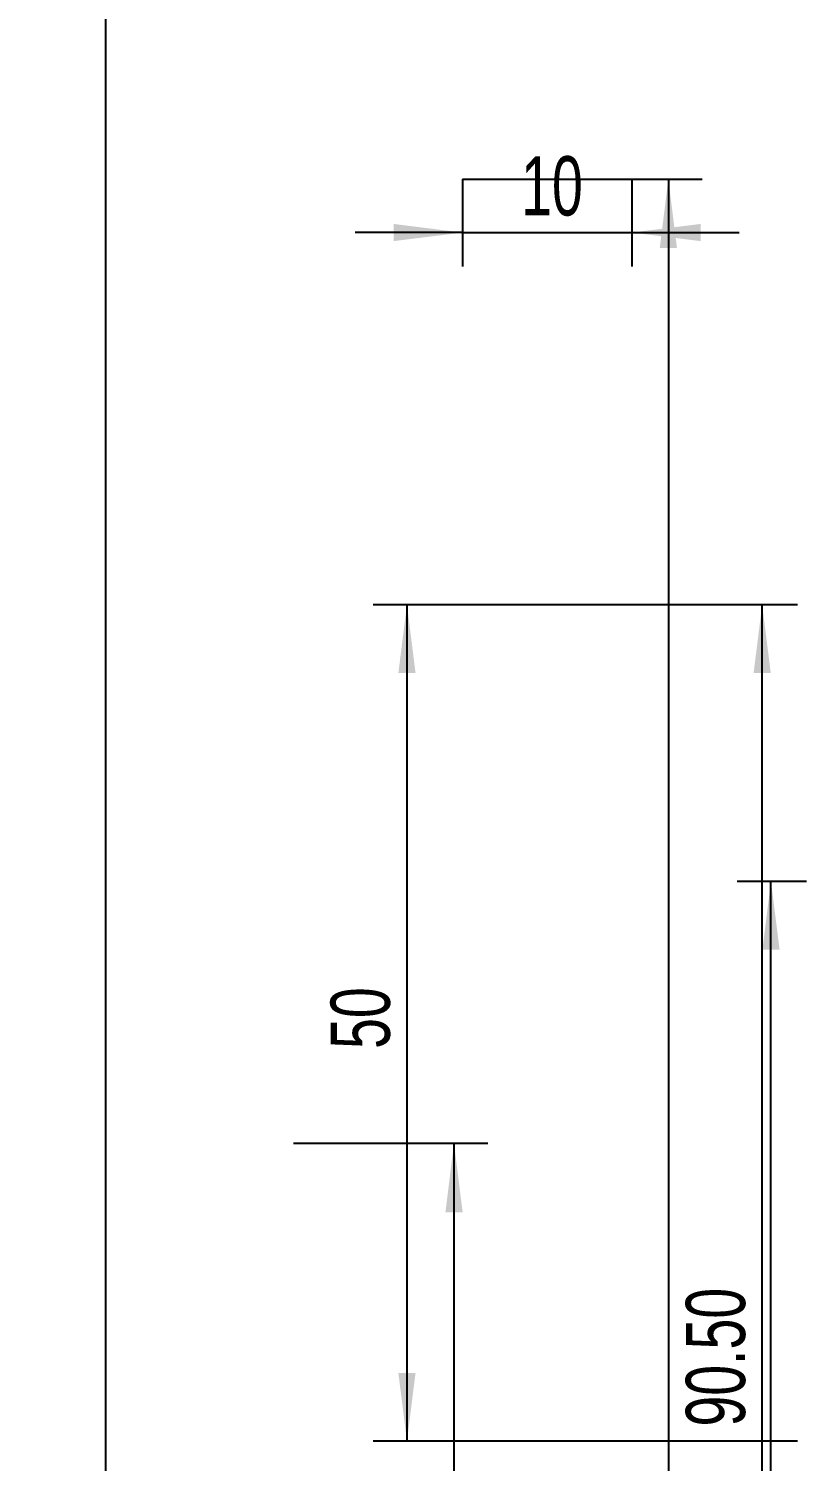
# Model space of a CAD drawing. Header units: millimetres. Extents: x 118 to 1056, y 18 to 712.
# Drawn here: x 298.8 to 344.8, y 145.2 to 229.9 of the extents above; entities that cross this region are included whole.
import ezdxf

# ---------------------------------------------------------------- set-up
doc = ezdxf.new("R2010")
doc.units = ezdxf.units.MM
doc.layers.add('10', color=7, linetype='Continuous')
doc.styles.add('SLDTEXTSTYLE5', font='TXT', dxfattribs={"width": 0.7})
doc.dimstyles.new('SLDDIMSTYLE0', dxfattribs={"dimtxt": 3.5, "dimasz": 4.08, "dimexe": 0, "dimexo": 0.0625, "dimgap": 0.875, "dimtad": 2, "dimrnd": 1e-09, "dimzin": 12, "dimdsep": 46, "dimtxsty": 'SLDTEXTSTYLE5', "dimsah": 1, "dimcen": 0.09, "dimadec": 0, "dimazin": 3, "dimtfac": 1, "dimtmove": 0, "dimatfit": 0, "dimfxl": 1, "dimfrac": 2, "dimtolj": 1, "dimtzin": 12, "dimarcsym": 0})
doc.dimstyles.new('SLDDIMSTYLE1', dxfattribs={"dimtxt": 3.5, "dimasz": 4.08, "dimexe": 0, "dimexo": 0.0625, "dimgap": 0.875, "dimtad": 2, "dimrnd": 1e-09, "dimzin": 4, "dimdsep": 46, "dimtxsty": 'SLDTEXTSTYLE5', "dimsah": 1, "dimcen": 0.09, "dimadec": 0, "dimazin": 1, "dimtfac": 1, "dimtofl": 0, "dimtmove": 0, "dimatfit": 3, "dimfxl": 1, "dimfrac": 2, "dimtolj": 1, "dimtzin": 12, "dimarcsym": 0})
doc.dimstyles.new('SLDDIMSTYLE2', dxfattribs={"dimtxt": 3.5, "dimasz": 4.08, "dimexe": 0, "dimexo": 0.0625, "dimgap": 0.875, "dimtad": 2, "dimrnd": 1e-09, "dimzin": 12, "dimdsep": 46, "dimtxsty": 'SLDTEXTSTYLE5', "dimsah": 1, "dimcen": 0.09, "dimadec": 0, "dimazin": 3, "dimtfac": 1, "dimtofl": 0, "dimtmove": 0, "dimatfit": 3, "dimfxl": 1, "dimfrac": 2, "dimtolj": 1, "dimtzin": 12, "dimarcsym": 0})

# ---------------------------------------------------------------- blocks, each defined once
blk = doc.blocks.new('_D_27')
at = {"layer": '10', "transparency": 16777216}
for p, q in [((316.446, 442.011), (301.358, 442.011)), ((303.358, 52.011), (303.358, 442.011)), ((316.446, 52.011), (301.358, 52.011))]:
    blk.add_line(p, q, dxfattribs=at)
for points in [[(303.358, 442.011), (302.85, 437.931), (303.866, 437.931)], [(303.358, 52.011), (303.866, 56.091), (302.85, 56.091)]]:
    blk.add_solid(points, dxfattribs=at)
at = {"layer": '10', "transparency": 16777216, "insert": (298.847, 244.71), "char_height": 3.5, "attachment_point": 1, "rotation": 90, "style": 'SLDTEXTSTYLE5'}
blk.add_mtext('390', dxfattribs=at)
blk = doc.blocks.new('_D_40')
at = {"layer": '10', "transparency": 16777216}
for p, q in [((314.446, 164.011), (325.941, 164.011)), ((323.941, 104.011), (323.941, 164.011)), ((314.446, 104.011), (325.941, 104.011))]:
    blk.add_line(p, q, dxfattribs=at)
for points in [[(323.941, 164.011), (323.433, 159.931), (324.449, 159.931)], [(323.941, 104.011), (324.449, 108.091), (323.433, 108.091)]]:
    blk.add_solid(points, dxfattribs=at)
at = {"layer": '10', "transparency": 16777216, "insert": (319.429, 132.478), "char_height": 3.5, "attachment_point": 1, "rotation": 90, "style": 'SLDTEXTSTYLE5'}
blk.add_mtext('60', dxfattribs=at)
blk = doc.blocks.new('_D_56')
at = {"layer": '10', "transparency": 16777216}
for p, q in [((344.77, 179.492), (340.68, 179.492)), ((342.68, 100.387), (342.68, 179.492)), ((344.77, 100.387), (340.68, 100.387))]:
    blk.add_line(p, q, dxfattribs=at)
for points in [[(342.68, 179.492), (342.172, 175.457), (343.188, 175.457)], [(342.68, 100.387), (343.188, 104.422), (342.172, 104.422)]]:
    blk.add_solid(points, dxfattribs=at)
at = {"layer": '10', "transparency": 16777216, "insert": (338.169, 138.406), "char_height": 3.5, "attachment_point": 1, "rotation": 90, "style": 'SLDTEXTSTYLE5'}
blk.add_mtext('80', dxfattribs=at)
blk = doc.blocks.new('_D_57')
at = {"layer": '10', "transparency": 16777216}
for p, q in [((344.249, 195.843), (340.159, 195.843)), ((342.159, 106.356), (342.159, 195.843)), ((344.249, 106.356), (340.159, 106.356))]:
    blk.add_line(p, q, dxfattribs=at)
for points in [[(342.159, 195.843), (341.651, 191.809), (342.667, 191.809)], [(342.159, 106.356), (342.667, 110.39), (341.651, 110.39)]]:
    blk.add_solid(points, dxfattribs=at)
at = {"layer": '10', "transparency": 16777216, "insert": (337.647, 147.264), "char_height": 3.5, "attachment_point": 1, "rotation": 90, "style": 'SLDTEXTSTYLE5'}
blk.add_mtext('90.50', dxfattribs=at)
blk = doc.blocks.new('_D_59')
at = {"layer": '10', "transparency": 16777216}
for p, q in [((344.249, 195.843), (319.159, 195.843)), ((321.159, 195.843), (321.159, 146.403)), ((344.249, 146.403), (319.159, 146.403))]:
    blk.add_line(p, q, dxfattribs=at)
for points in [[(321.159, 195.843), (320.651, 191.809), (321.667, 191.809)], [(321.159, 146.403), (321.667, 150.437), (320.651, 150.437)]]:
    blk.add_solid(points, dxfattribs=at)
at = {"layer": '10', "transparency": 16777216, "insert": (316.647, 169.587), "char_height": 3.5, "attachment_point": 1, "rotation": 90, "style": 'SLDTEXTSTYLE5'}
blk.add_mtext('50', dxfattribs=at)
blk = doc.blocks.new('_D_98')
at = {"layer": '10', "transparency": 16777216}
for p, q in [((324.446, 221.011), (324.446, 215.846)), ((334.446, 221.011), (334.446, 215.846)), ((324.446, 217.846), (318.096, 217.846)), ((324.446, 217.846), (334.446, 217.846)), ((334.446, 217.846), (340.796, 217.846))]:
    blk.add_line(p, q, dxfattribs=at)
for points in [[(324.446, 217.846), (320.366, 218.354), (320.366, 217.338)], [(334.446, 217.846), (338.526, 217.338), (338.526, 218.354)]]:
    blk.add_solid(points, dxfattribs=at)
at = {"layer": '10', "transparency": 16777216, "insert": (327.91, 222.357), "char_height": 3.5, "attachment_point": 1, "style": 'SLDTEXTSTYLE5'}
blk.add_mtext('10', dxfattribs=at)
blk = doc.blocks.new('_D_99')
at = {"layer": '10', "transparency": 16777216}
for p, q in [((324.446, 221.011), (338.612, 221.011)), ((336.612, 221.011), (336.612, 52.011)), ((324.446, 52.011), (338.612, 52.011))]:
    blk.add_line(p, q, dxfattribs=at)
for points in [[(336.612, 221.011), (336.104, 216.931), (337.12, 216.931)], [(336.612, 52.011), (337.12, 56.091), (336.104, 56.091)]]:
    blk.add_solid(points, dxfattribs=at)
at = {"layer": '10', "transparency": 16777216, "insert": (332.1, 134.212), "char_height": 3.5, "attachment_point": 1, "rotation": 90, "style": 'SLDTEXTSTYLE5'}
blk.add_mtext('169', dxfattribs=at)

msp = doc.modelspace()

# ---------------------------------------------------------------- dimensions: what is measured, and where the dimension line sits
at = {"layer": '10'}
for base, p1, p2, dimstyle, picture, middle in [((301.19269, 442.01133), (316.44621, 52.01133), (316.44621, 442.01133), 'SLDDIMSTYLE2', '_D_27', (301.19269, 247.01133)), ((334.44621, 52.01133), (324.44621, 221.01133), (324.44621, 52.01133), 'SLDDIMSTYLE2', '_D_99', (334.44621, 136.51133)), ((318.99305, 146.40267), (344.24854, 195.84287), (344.24854, 146.40267), 'SLDDIMSTYLE2', '_D_59', (318.99305, 171.12277)), ((339.99305, 195.84287), (344.24854, 106.35611), (344.24854, 195.84287), 'SLDDIMSTYLE1', '_D_57', (339.99305, 151.09949)), ((340.5147, 179.49162), (344.77019, 100.3873), (344.77019, 179.49162), 'SLDDIMSTYLE2', '_D_56', (340.5147, 139.93946)), ((321.77509, 164.01133), (314.44621, 104.01133), (314.44621, 164.01133), 'SLDDIMSTYLE2', '_D_40', (321.77509, 134.01133))]:
    dim = msp.add_linear_dim(base=base, p1=p1, p2=p2, angle=90, dimstyle=dimstyle, dxfattribs=at)
    dim.commit()
    dim.dimension.update_dxf_attribs({"geometry": picture, "text_midpoint": middle, "dimtype": 160})
dim = msp.add_linear_dim(base=(334.44621, 220.01133), p1=(324.44621, 221.01133), p2=(334.44621, 221.01133), dimstyle='SLDDIMSTYLE0', dxfattribs=at)
dim.commit()
dim.dimension.update_dxf_attribs({"geometry": '_D_98', "text_midpoint": (329.44621, 220.01133), "dimtype": 160})

doc.saveas('drawing.dxf')
